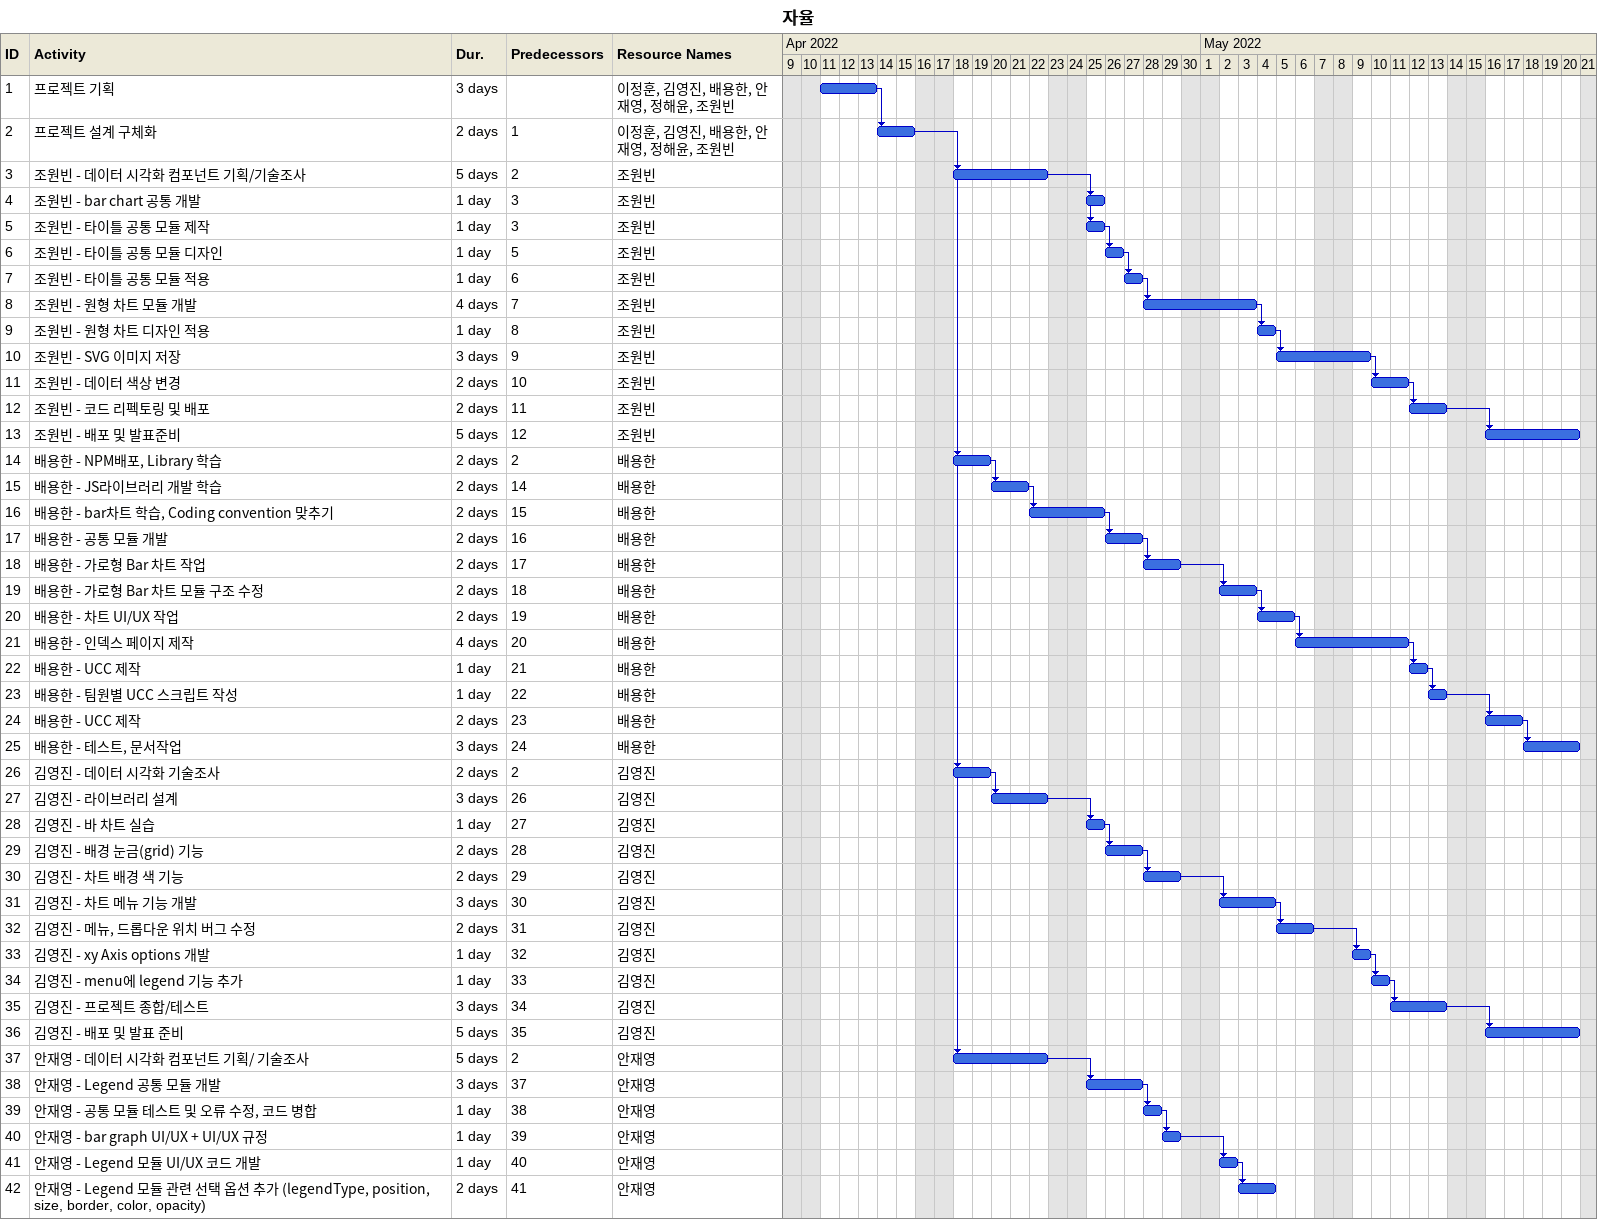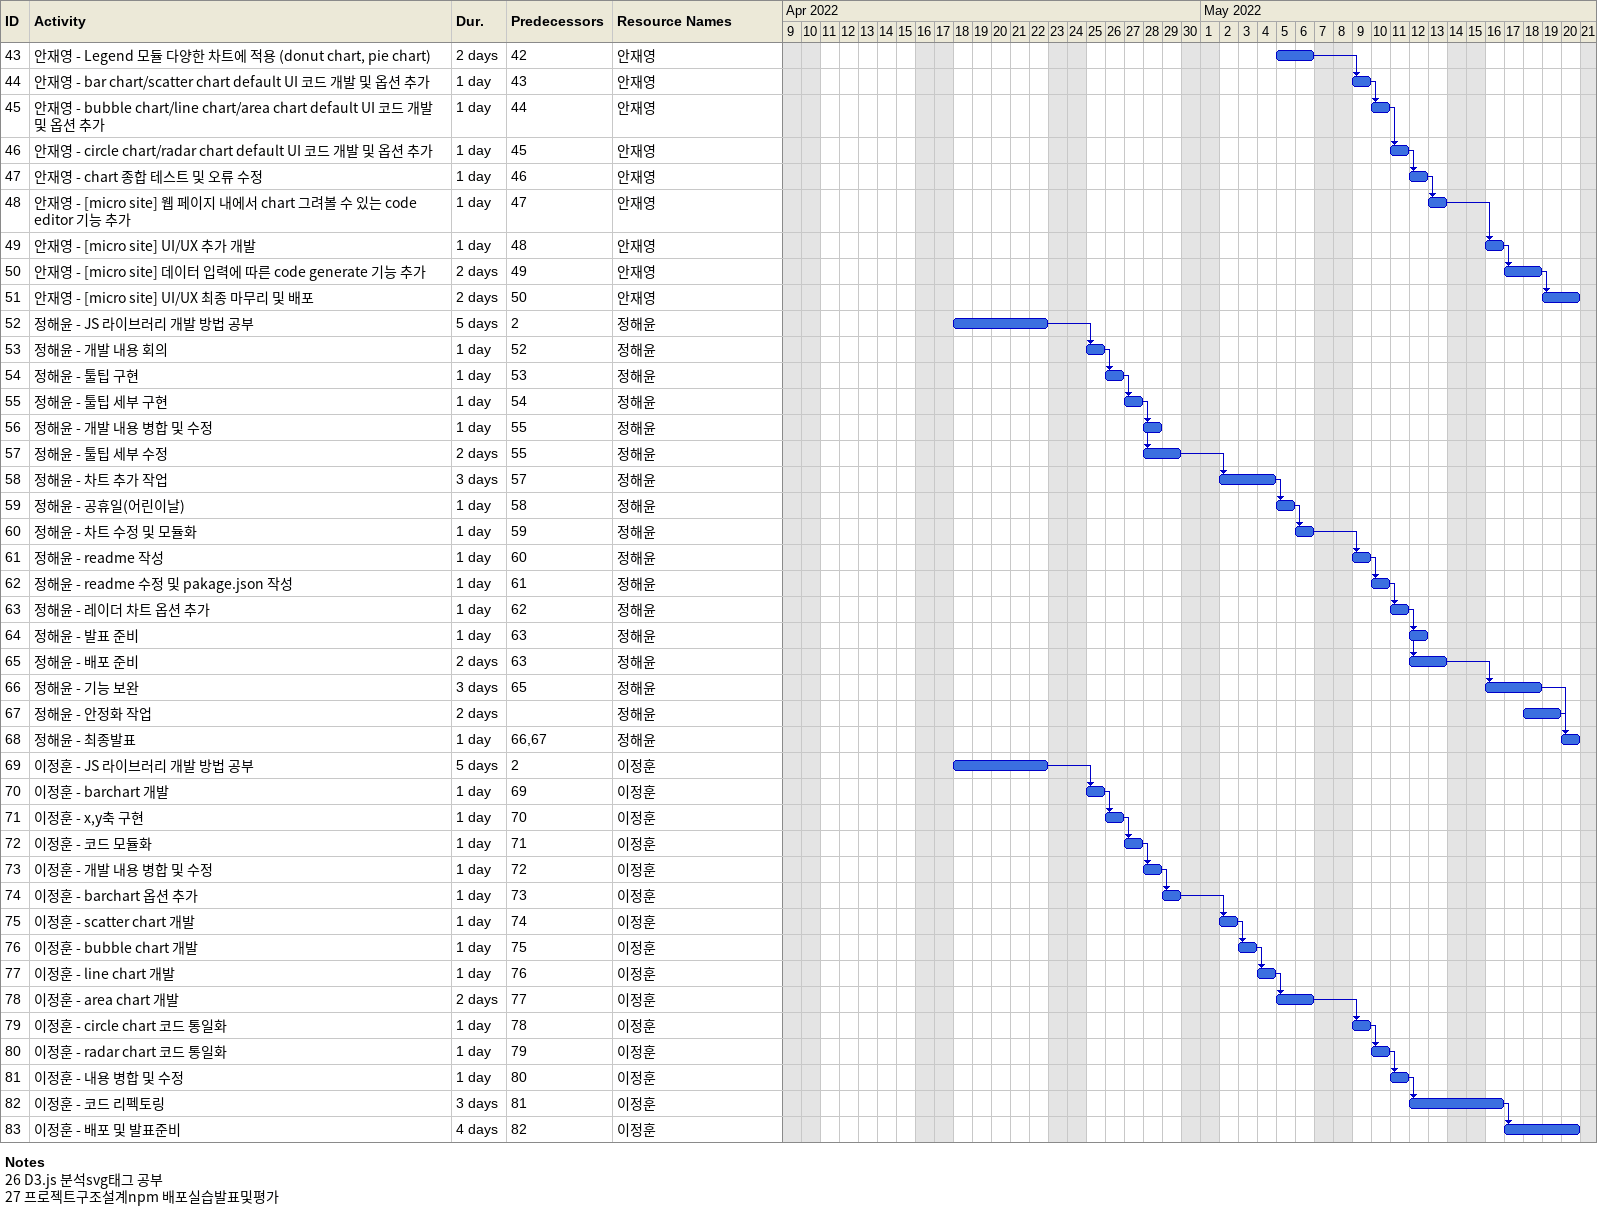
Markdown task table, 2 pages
자율

| ID | Task | Duration | Start | Finish | Predecessors | Resources |
|---|---|---|---|---|---|---|
| 1 | 프로젝트 기획 | 3d | 2022-04-11 | 2022-04-13 |  | 이정훈, 김영진, 배용한, 안재영, 정해윤, 조원빈 |
| 2 | 프로젝트 설계 구체화 | 2d | 2022-04-14 | 2022-04-15 | 1 | 이정훈, 김영진, 배용한, 안재영, 정해윤, 조원빈 |
| 3 | 조원빈 - 데이터 시각화 컴포넌트 기획/기술조사 | 5d | 2022-04-18 | 2022-04-22 | 2 | 조원빈 |
| 4 | 조원빈 - bar chart 공통 개발 | 1d | 2022-04-25 | 2022-04-25 | 3 | 조원빈 |
| 5 | 조원빈 - 타이틀 공통 모듈 제작 | 1d | 2022-04-25 | 2022-04-25 | 3 | 조원빈 |
| 6 | 조원빈 - 타이틀 공통 모듈 디자인 | 1d | 2022-04-26 | 2022-04-26 | 5 | 조원빈 |
| 7 | 조원빈 - 타이틀 공통 모듈 적용 | 1d | 2022-04-27 | 2022-04-27 | 6 | 조원빈 |
| 8 | 조원빈 - 원형 차트 모듈 개발 | 4d | 2022-04-28 | 2022-05-03 | 7 | 조원빈 |
| 9 | 조원빈 - 원형 차트 디자인 적용 | 1d | 2022-05-04 | 2022-05-04 | 8 | 조원빈 |
| 10 | 조원빈 - SVG 이미지 저장 | 3d | 2022-05-05 | 2022-05-09 | 9 | 조원빈 |
| 11 | 조원빈 - 데이터 색상 변경 | 2d | 2022-05-10 | 2022-05-11 | 10 | 조원빈 |
| 12 | 조원빈 - 코드 리펙토링 및 배포 | 2d | 2022-05-12 | 2022-05-13 | 11 | 조원빈 |
| 13 | 조원빈 - 배포 및 발표준비 | 5d | 2022-05-16 | 2022-05-20 | 12 | 조원빈 |
| 14 | 배용한 - NPM배포, Library 학습 | 2d | 2022-04-18 | 2022-04-19 | 2 | 배용한 |
| 15 | 배용한 - JS라이브러리 개발 학습 | 2d | 2022-04-20 | 2022-04-21 | 14 | 배용한 |
| 16 | 배용한 - bar차트 학습, Coding convention 맞추기 | 2d | 2022-04-22 | 2022-04-25 | 15 | 배용한 |
| 17 | 배용한 - 공통 모듈 개발 | 2d | 2022-04-26 | 2022-04-27 | 16 | 배용한 |
| 18 | 배용한 - 가로형 Bar 차트 작업 | 2d | 2022-04-28 | 2022-04-29 | 17 | 배용한 |
| 19 | 배용한 - 가로형 Bar 차트 모듈 구조 수정 | 2d | 2022-05-02 | 2022-05-03 | 18 | 배용한 |
| 20 | 배용한 - 차트 UI/UX 작업 | 2d | 2022-05-04 | 2022-05-05 | 19 | 배용한 |
| 21 | 배용한 - 인덱스 페이지 제작 | 4d | 2022-05-06 | 2022-05-11 | 20 | 배용한 |
| 22 | 배용한 - UCC 제작 | 1d | 2022-05-12 | 2022-05-12 | 21 | 배용한 |
| 23 | 배용한 - 팀원별 UCC 스크립트 작성 | 1d | 2022-05-13 | 2022-05-13 | 22 | 배용한 |
| 24 | 배용한 - UCC 제작 | 2d | 2022-05-16 | 2022-05-17 | 23 | 배용한 |
| 25 | 배용한 - 테스트, 문서작업 | 3d | 2022-05-18 | 2022-05-20 | 24 | 배용한 |
| 26 | 김영진 - 데이터 시각화 기술조사 | 2d | 2022-04-18 | 2022-04-19 | 2 | 김영진 |
| 27 | 김영진 - 라이브러리 설계 | 3d | 2022-04-20 | 2022-04-22 | 26 | 김영진 |
| 28 | 김영진 - 바 차트 실습 | 1d | 2022-04-25 | 2022-04-25 | 27 | 김영진 |
| 29 | 김영진 - 배경 눈금(grid) 기능 | 2d | 2022-04-26 | 2022-04-27 | 28 | 김영진 |
| 30 | 김영진 - 차트 배경 색 기능 | 2d | 2022-04-28 | 2022-04-29 | 29 | 김영진 |
| 31 | 김영진 - 차트 메뉴 기능 개발 | 3d | 2022-05-02 | 2022-05-04 | 30 | 김영진 |
| 32 | 김영진 - 메뉴, 드롭다운 위치 버그 수정 | 2d | 2022-05-05 | 2022-05-06 | 31 | 김영진 |
| 33 | 김영진 - xy Axis options 개발 | 1d | 2022-05-09 | 2022-05-09 | 32 | 김영진 |
| 34 | 김영진 - menu에 legend 기능 추가 | 1d | 2022-05-10 | 2022-05-10 | 33 | 김영진 |
| 35 | 김영진 - 프로젝트 종합/테스트 | 3d | 2022-05-11 | 2022-05-13 | 34 | 김영진 |
| 36 | 김영진 - 배포 및 발표 준비 | 5d | 2022-05-16 | 2022-05-20 | 35 | 김영진 |
| 37 | 안재영 - 데이터 시각화 컴포넌트 기획/ 기술조사 | 5d | 2022-04-18 | 2022-04-22 | 2 | 안재영 |
| 38 | 안재영 - Legend 공통 모듈 개발 | 3d | 2022-04-25 | 2022-04-27 | 37 | 안재영 |
| 39 | 안재영 - 공통 모듈 테스트 및 오류 수정, 코드 병합 | 1d | 2022-04-28 | 2022-04-28 | 38 | 안재영 |
| 40 | 안재영 - bar graph UI/UX + UI/UX 규정 | 1d | 2022-04-29 | 2022-04-29 | 39 | 안재영 |
| 41 | 안재영 - Legend 모듈 UI/UX 코드 개발 | 1d | 2022-05-02 | 2022-05-02 | 40 | 안재영 |
| 42 | 안재영 - Legend 모듈 관련 선택 옵션 추가 (legendType, position, size, border, color, opacity) | 2d | 2022-05-03 | 2022-05-04 | 41 | 안재영 |
| 43 | 안재영 - Legend 모듈 다양한 차트에 적용 (donut chart, pie chart) | 2d | 2022-05-05 | 2022-05-06 | 42 | 안재영 |
| 44 | 안재영 - bar chart/scatter chart default UI 코드 개발 및 옵션 추가 | 1d | 2022-05-09 | 2022-05-09 | 43 | 안재영 |
| 45 | 안재영 - bubble chart/line chart/area chart default UI 코드 개발 및 옵션 추가 | 1d | 2022-05-10 | 2022-05-10 | 44 | 안재영 |
| 46 | 안재영 - circle chart/radar chart default UI 코드 개발 및 옵션 추가 | 1d | 2022-05-11 | 2022-05-11 | 45 | 안재영 |
| 47 | 안재영 - chart 종합 테스트 및 오류 수정 | 1d | 2022-05-12 | 2022-05-12 | 46 | 안재영 |
| 48 | 안재영 - [micro site] 웹 페이지 내에서 chart 그려볼 수 있는 code editor 기능 추가 | 1d | 2022-05-13 | 2022-05-13 | 47 | 안재영 |
| 49 | 안재영 - [micro site] UI/UX 추가 개발 | 1d | 2022-05-16 | 2022-05-16 | 48 | 안재영 |
| 50 | 안재영 - [micro site] 데이터 입력에 따른 code generate 기능 추가 | 2d | 2022-05-17 | 2022-05-18 | 49 | 안재영 |
| 51 | 안재영 - [micro site] UI/UX 최종 마무리 및 배포 | 2d | 2022-05-19 | 2022-05-20 | 50 | 안재영 |
| 52 | 정해윤 - JS 라이브러리 개발 방법 공부 | 5d | 2022-04-18 | 2022-04-22 | 2 | 정해윤 |
| 53 | 정해윤 - 개발 내용 회의 | 1d | 2022-04-25 | 2022-04-25 | 52 | 정해윤 |
| 54 | 정해윤 - 툴팁 구현 | 1d | 2022-04-26 | 2022-04-26 | 53 | 정해윤 |
| 55 | 정해윤 - 툴팁 세부 구현 | 1d | 2022-04-27 | 2022-04-27 | 54 | 정해윤 |
| 56 | 정해윤 - 개발 내용 병합 및 수정 | 1d | 2022-04-28 | 2022-04-28 | 55 | 정해윤 |
| 57 | 정해윤 - 툴팁 세부 수정 | 2d | 2022-04-28 | 2022-04-29 | 55 | 정해윤 |
| 58 | 정해윤 - 차트 추가 작업 | 3d | 2022-05-02 | 2022-05-04 | 57 | 정해윤 |
| 59 | 정해윤 - 공휴일(어린이날) | 1d | 2022-05-05 | 2022-05-05 | 58 | 정해윤 |
| 60 | 정해윤 - 차트 수정 및 모듈화 | 1d | 2022-05-06 | 2022-05-06 | 59 | 정해윤 |
| 61 | 정해윤 - readme 작성 | 1d | 2022-05-09 | 2022-05-09 | 60 | 정해윤 |
| 62 | 정해윤 - readme 수정 및 pakage.json 작성 | 1d | 2022-05-10 | 2022-05-10 | 61 | 정해윤 |
| 63 | 정해윤 - 레이더 차트 옵션 추가 | 1d | 2022-05-11 | 2022-05-11 | 62 | 정해윤 |
| 64 | 정해윤 - 발표 준비 | 1d | 2022-05-12 | 2022-05-12 | 63 | 정해윤 |
| 65 | 정해윤 - 배포 준비 | 2d | 2022-05-12 | 2022-05-13 | 63 | 정해윤 |
| 66 | 정해윤 - 기능 보완 | 3d | 2022-05-16 | 2022-05-18 | 65 | 정해윤 |
| 67 | 정해윤 - 안정화 작업 | 2d | 2022-05-18 | 2022-05-19 |  | 정해윤 |
| 68 | 정해윤 - 최종발표 | 1d | 2022-05-20 | 2022-05-20 | 66, 67 | 정해윤 |
| 69 | 이정훈 - JS 라이브러리 개발 방법 공부 | 5d | 2022-04-18 | 2022-04-22 | 2 | 이정훈 |
| 70 | 이정훈 - barchart 개발 | 1d | 2022-04-25 | 2022-04-25 | 69 | 이정훈 |
| 71 | 이정훈 - x,y축 구현 | 1d | 2022-04-26 | 2022-04-26 | 70 | 이정훈 |
| 72 | 이정훈 - 코드 모듈화 | 1d | 2022-04-27 | 2022-04-27 | 71 | 이정훈 |
| 73 | 이정훈 - 개발 내용 병합 및 수정 | 1d | 2022-04-28 | 2022-04-28 | 72 | 이정훈 |
| 74 | 이정훈 - barchart 옵션 추가 | 1d | 2022-04-29 | 2022-04-29 | 73 | 이정훈 |
| 75 | 이정훈 - scatter chart 개발 | 1d | 2022-05-02 | 2022-05-02 | 74 | 이정훈 |
| 76 | 이정훈 - bubble chart 개발 | 1d | 2022-05-03 | 2022-05-03 | 75 | 이정훈 |
| 77 | 이정훈 - line chart 개발 | 1d | 2022-05-04 | 2022-05-04 | 76 | 이정훈 |
| 78 | 이정훈 - area chart 개발 | 2d | 2022-05-05 | 2022-05-06 | 77 | 이정훈 |
| 79 | 이정훈 - circle chart 코드 통일화 | 1d | 2022-05-09 | 2022-05-09 | 78 | 이정훈 |
| 80 | 이정훈 - radar chart 코드 통일화 | 1d | 2022-05-10 | 2022-05-10 | 79 | 이정훈 |
| 81 | 이정훈 - 내용 병합 및 수정 | 1d | 2022-05-11 | 2022-05-11 | 80 | 이정훈 |
| 82 | 이정훈 - 코드 리펙토링 | 3d | 2022-05-12 | 2022-05-16 | 81 | 이정훈 |
| 83 | 이정훈 - 배포 및 발표준비 | 4d | 2022-05-17 | 2022-05-20 | 82 | 이정훈 |

Notes
- 26: D3.js 분석 svg태그 공부
- 27: 프로젝트 구조 설계 npm 배포 실습 발표 및 평가
